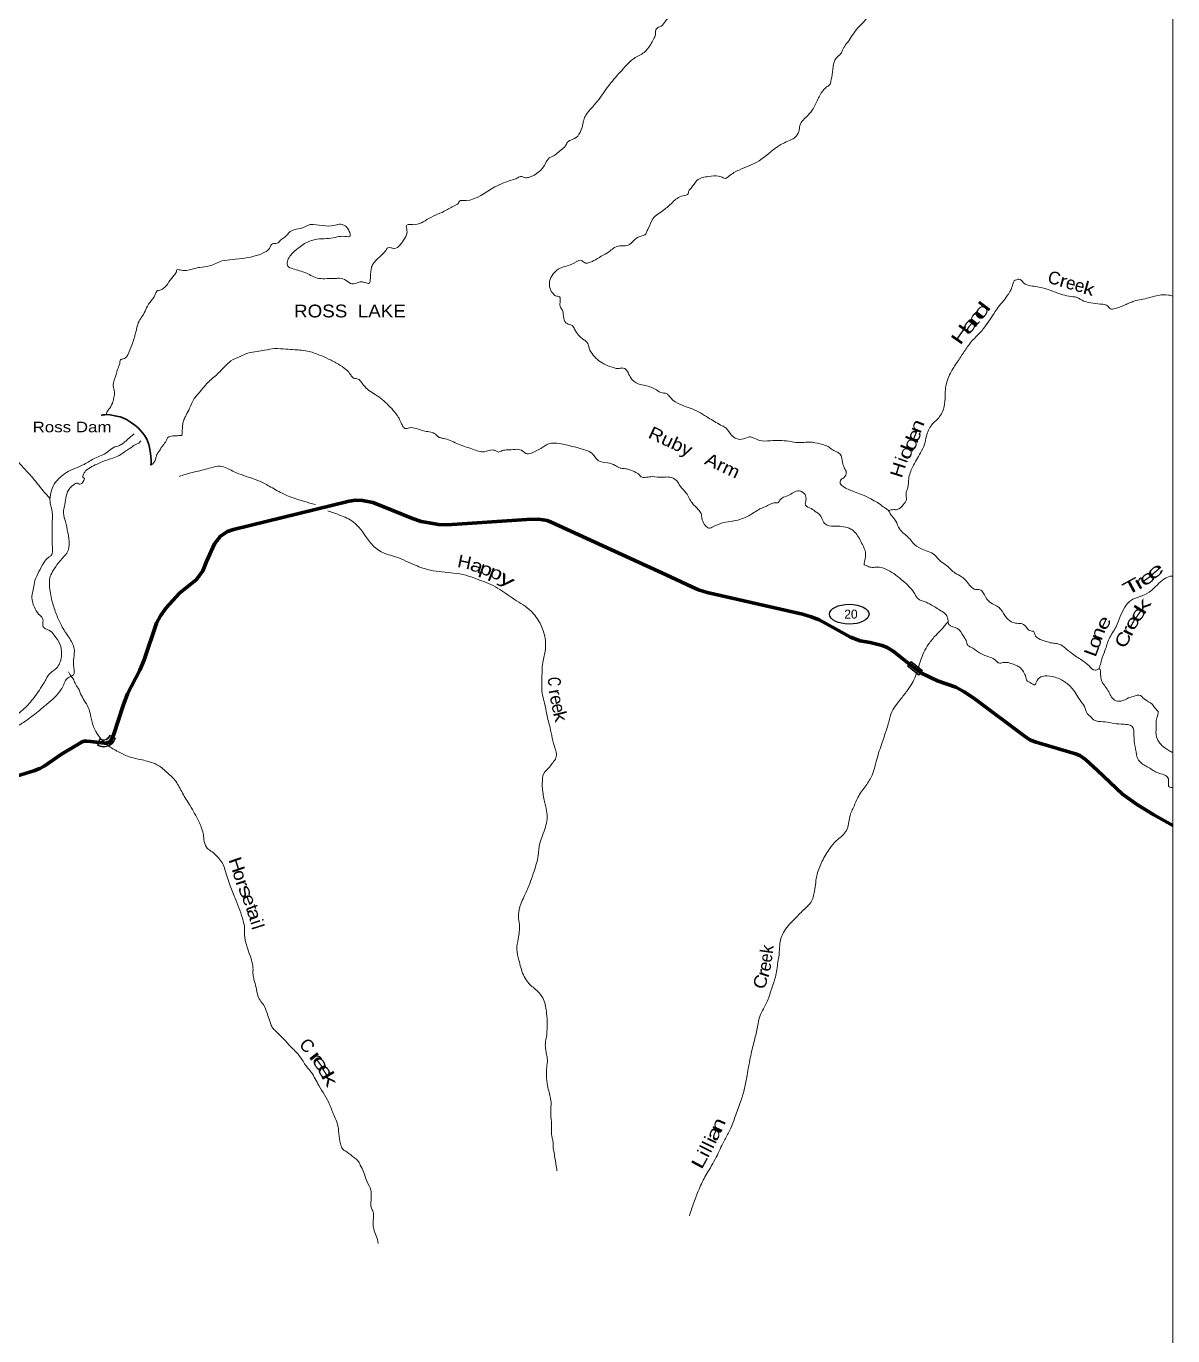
# Model space of a CAD drawing. Header units: feet. Extents: x -244583 to 4, y 367440 to 553773.
# Drawn here: x -17941 to 0, y 438843 to 459330 of the extents above; entities that cross this region are included whole.
import ezdxf
from ezdxf.enums import TextEntityAlignment as Align

# ---------------------------------------------------------------- set-up
doc = ezdxf.new("R2010")
doc.units = ezdxf.units.FT
doc.header["$LTSCALE"] = 80
for name, color, linetype, lineweight in [('17', 7, 'Continuous', 25), ('23', 7, 'Continuous', 70), ('39', 7, 'Continuous', 13), ('4', 7, 'Continuous', 13), ('42', 7, 'Continuous', 13), ('59', 7, 'Continuous', 13)]:
    doc.layers.add(name, color=color, linetype=linetype, lineweight=lineweight)
doc.layers.add('41', color=7, linetype='Continuous')

msp = doc.modelspace()

# ---------------------------------------------------------------- linework, layer by layer
at = {"layer": '17'}
msp.add_ellipse((-5061.96, 450131.02), major_axis=(309.24, -1), ratio=0.500121, dxfattribs=at)
at = {"layer": '23'}
for points in [[(-15750.06, 450231.66), (-15540.39, 450460.89), (-15276.09, 450674.08), (-15177.37, 450807.9), (-15119.12, 450953.75), (-14992.48, 451233.34), (-14901.94, 451353.45), (-14791.06, 451425.57), (-14695.85, 451456.73), (-12889.47, 451898.74), (-12784.19, 451913.72), (-12677.2, 451909.43), (-12515.32, 451877.67), (-12397.98, 451831.28), (-11896.03, 451628.28), (-11761.36, 451583.67), (-11665.37, 451566.18), (-11489.72, 451533.74), (-11355.93, 451528.58), (-10106.64, 451612.93), (-9923.59, 451619.72), (-9790.53, 451597.53), (-9728.45, 451573.5), (-7926.83, 450748.79), (-7525.88, 450557.43), (-7420.55, 450513.05), (-7287.19, 450471.3), (-5794.17, 450131.38), (-5660.39, 450088.69), (-5533.11, 450041.04), (-5275.97, 449902.12), (-5045.13, 449771.23), (-4889.79, 449717.03), (-4733.56, 449691.14), (-4546.08, 449639.37), (-4468.46, 449611.63), (-4373.29, 449550.48), (-4144.36, 449373.04), (-3933.49, 449209.45), (-3680.61, 449091.02), (-3395.27, 448990.62), (-3262.69, 448915.45), (-3115.79, 448817.36), (-2305.46, 448212.53), (-2225.99, 448161.03), (-2139.45, 448130.02), (-1890.57, 448057.86), (-1520.28, 447945.55), (-1454.01, 447918.34), (-1366.39, 447858.96), (-1175.88, 447687.49), (-784.68, 447314.21), (-551.73, 447146.9), (-298.59, 446991.78), (0, 446825.91)], [(-18294.56, 447535.5), (-17819.81, 447682.49), (-17726.52, 447717.25), (-17660.27, 447751.72), (-17385.79, 447940.66), (-17116.69, 448105.56), (-17074.57, 448128.5), (-17047.4, 448138.84), (-17031.1, 448143), (-17016.61, 448145.07), (-16991.96, 448144.39), (-16929.38, 448140.21), (-16712.97, 448114.49), (-16687.49, 448115.04), (-16667.64, 448119.43), (-16638.54, 448129.13), (-16623.32, 448144.04), (-16612, 448161.31), (-16569.78, 448254.5), (-16425.39, 448702.09), (-16357.12, 448884.39), (-16164, 449255.21), (-16093.66, 449415.26), (-15901.07, 449990.46), (-15841.61, 450108.11), (-15750.06, 450231.66)]]:
    msp.add_lwpolyline(points, dxfattribs=at)
at = {"layer": '39'}
for points in [[(-12288.74, 455864.78), (-12236.18, 455863.45), (-12181.85, 455851.96), (-12091.44, 455908.37), (-12018.06, 456011.76), (-11982.49, 456140.38), (-11990.94, 456207.38), (-11949.95, 456228.61), (-11875.2, 456224.7), (-11642.22, 456320.01), (-11367.91, 456450.71), (-11214.07, 456535.88), (-11174.96, 456563.23), (-11162.07, 456593.26), (-11125.43, 456602.45), (-11054.63, 456602.69), (-10606.31, 456816.02), (-10330.47, 456926.45), (-10265.13, 456951.11), (-10205.8, 456977.94), (-10129.38, 456959.83), (-10066.46, 456968.36), (-9814.33, 457182.59), (-9757.58, 457268.19), (-9708.46, 457291.23), (-9648.83, 457330.2), (-9576.51, 457391.12), (-9504.09, 457456.08), (-9470.28, 457513.91), (-9439.31, 457539.44), (-9361.63, 457571.89), (-9230.5, 457801.31), (-9216.85, 457861.68), (-9184.62, 457937.78), (-9082.38, 458062.7), (-8814.75, 458412.13), (-8623.02, 458638.01), (-8523.26, 458744.78), (-8430.23, 458825.41), (-8272.1, 458920.58), (-8172.09, 459037.47), (-8123.27, 459129.33), (-8095.33, 459195.41), (-8092, 459247.94), (-8078.81, 459290.11), (-8006.99, 459330.8), (-7938.27, 459410.02), (-7894.55, 459459.51), (-7871.74, 459484.57)], [(-4770.27, 459483.6), (-4800.05, 459442.17), (-4949.83, 459275.95), (-5088.3, 459077.07), (-5146.97, 458995.57), (-5168.24, 458953.61), (-5193.81, 458901.63), (-5268.45, 458828.64), (-5314.13, 458700.26), (-5334.44, 458534.83), (-5352.58, 458456.36), (-5361.52, 458422.18), (-5406.95, 458384.87), (-5460.72, 458337.66), (-5555.52, 458186.24), (-5640.62, 458018.39), (-5742.65, 457901.56), (-5813.35, 457824.41), (-5834.83, 457774.36), (-5842.05, 457727.99), (-5851.3, 457681.68), (-5914.31, 457588.15), (-5967.73, 457555.09), (-6078.15, 457507.28), (-6473.55, 457225.83), (-6786.68, 457079.92), (-6944.81, 456984.74), (-7002.33, 456949.77), (-7068.48, 456973.7), (-7106.64, 456984.78), (-7262.55, 456978.59), (-7446.11, 456918.46), (-7538.18, 456795.31), (-7573.61, 456753.7), (-7582.8, 456709.41), (-7662.5, 456677.01), (-7828.92, 456573.95), (-7967.49, 456451.97), (-8134.66, 456318.57), (-8207.33, 456162.55), (-8235.07, 456104.56), (-8243.76, 456080.49), (-8335.74, 456042.33), (-8438.63, 455972.07), (-8523.28, 455903.37), (-8620.57, 455895.71), (-8734.53, 455868.23), (-8802.6, 455815.3), (-8911.51, 455747.22), (-9032.6, 455677.41), (-9143.07, 455627.58), (-9201.7, 455629.06), (-9257.4, 455666.89), (-9332.85, 455642.49), (-9476.02, 455579.31), (-9586.09, 455545.66), (-9693.53, 455455.28), (-9751.09, 455337.32), (-9743.7, 455227.85), (-9697.2, 455145.73), (-9657.58, 455112.35), (-9597.28, 455096.66), (-9587.42, 455005.34), (-9581.05, 454936.37), (-9549.97, 454884.99), (-9530.85, 454759.04), (-9478.29, 454676.76), (-9400.1, 454648.48), (-9361.08, 454590.83), (-9298.76, 454494.14), (-9215.52, 454425.25), (-9165.89, 454387.57), (-9131.82, 454293.62), (-9067.78, 454184.74), (-8873.34, 454032.1), (-8736.99, 453984.14), (-8680.64, 453972.6), (-8646.12, 453977.8), (-8597.45, 453982.64), (-8518.55, 453901.73), (-8481.96, 453827.95), (-8362.93, 453733.87), (-8250.33, 453706.75), (-8080.06, 453639.72), (-7986.15, 453592.82), (-7947.79, 453589.83), (-7903.77, 453570.51), (-7856.62, 453514.68), (-7521.03, 453344.31), (-7267.61, 453204.35), (-7076.27, 453090.24)], [(-16685.71, 453252.56), (-16677.74, 453289.91), (-16633.62, 453355.58), (-16582.48, 453459.53), (-16564.19, 453544.06), (-16558.49, 453610.7), (-16571.53, 453655.56), (-16578.46, 453702.28), (-16575.23, 453750.77), (-16520.4, 453921.41), (-16496.2, 453999.73), (-16476.69, 454051.85), (-16467.2, 454108.28), (-16422.27, 454125.36), (-16387.5, 454140.67), (-16351.92, 454188.35), (-16287.44, 454340.53), (-16227.97, 454535.34), (-16203.16, 454637.92), (-16162.23, 454738.08), (-16105.58, 454819.63), (-16058.54, 454921.65), (-15986.93, 455035.2), (-15936.85, 455096.68), (-15915.38, 455146.73), (-15885.92, 455192.54), (-15851.35, 455199.76), (-15796.06, 455226.7), (-15706.51, 455329.68), (-15627.02, 455434.93), (-15591.29, 455488.67), (-15582.45, 455518.81), (-15554.1, 455520.12), (-15471.47, 455507.91), (-15300.75, 455540.04), (-15227.52, 455556.4), (-15071.15, 455580.79), (-14879.11, 455656.9), (-14714.7, 455679.06), (-14517.91, 455702.43), (-14334.86, 455742.34), (-14187.59, 455807.43), (-14133.87, 455852.63), (-14112.44, 455900.66), (-14087.53, 455926.34), (-14053.06, 455929.52), (-14012.48, 455934.56), (-13964.93, 455975.86), (-13859.56, 456064.28), (-13807.66, 456117.61), (-13685.26, 456159.05), (-13550.62, 456204.22), (-13511.76, 456221.46), (-13452.93, 456228.07), (-13257.29, 456204.92), (-13082.88, 456222.78), (-13044.17, 456233.95), (-12997.78, 456228.73), (-12947.79, 456205.21), (-12902.56, 456153.47), (-12874.05, 456079.9), (-12872.83, 456047.48), (-12955.92, 456041.48), (-13075.49, 456032.36), (-13205.53, 456009.33), (-13351.38, 456000.86), (-13518.21, 455962.57), (-13688.82, 455853.54), (-13815.26, 455731.26), (-13853.77, 455647.23), (-13845.43, 455576.19), (-13769.56, 455535.82), (-13667.17, 455504.91), (-13554.82, 455467.67), (-13462.99, 455418.8), (-13360.69, 455383.84), (-13233.33, 455380.63), (-13101.78, 455383.38), (-13038.96, 455387.87), (-12934.7, 455350.84), (-12842.97, 455297.93), (-12733.05, 455325.51), (-12662.24, 455325.75), (-12608.01, 455310.22), (-12573.69, 455307.33), (-12556.46, 455349.39), (-12543.84, 455531.21), (-12522.01, 455595.43), (-12411.74, 455718.12), (-12314.06, 455822.92), (-12288.74, 455864.78)], [(-22297.29, 455882.46), (-22131.82, 455785.19), (-21966.81, 455669.72), (-21685.44, 455514.88), (-21487.07, 455439.05), (-21324.33, 455394.47), (-21230.08, 455361.73), (-21129.25, 455349.07), (-21045.86, 455367.21), (-20948.93, 455360.71), (-20860.43, 455340.27), (-20808.83, 455300.51), (-20766.02, 455232.65), (-20690.76, 455168.01), (-20591.5, 455092.65), (-20514.12, 455032.01), (-20429.06, 454954.98), (-20319.23, 454897.57), (-20222.65, 454795.97), (-20153.2, 454660.65), (-20042.5, 454475.72), (-19929.18, 454315), (-19783.68, 454228.36), (-19548.25, 454015.99), (-19327.69, 453856.62), (-19231.61, 453815.74), (-19142.76, 453728.5), (-19067.55, 453580.89), (-18982.83, 453408.76), (-18913.69, 453342.25), (-18742.56, 453228.65), (-18518.36, 453053), (-18397.76, 452940.67), (-18277.37, 452820.26), (-18148.64, 452628.8), (-18005.5, 452447.09), (-17861.7, 452291.68), (-17673.28, 452060.26), (-17614.3, 451991.99), (-17567.87, 451943.16)], [(0.02, 455108.37), (-69.06, 455123.48), (-224.92, 455119.31), (-465.08, 455060.61), (-576.87, 455039.15), (-642.21, 455014.48), (-713.72, 454985.93), (-744.45, 454970.52), (-824.15, 454938.12), (-903.65, 454913.82), (-976.57, 454909.58), (-1021.91, 454957.28), (-1094.18, 454979.34), (-1247.52, 454995.35), (-1390.29, 455029.3), (-1506.13, 455088.89), (-1562.59, 455096.39), (-1813.87, 455159.39), (-1994.3, 455224.66), (-2121, 455254.16), (-2219.76, 455268.79), (-2333.93, 455314.17), (-2407.26, 455374.71), (-2448, 455363.6), (-2480.74, 455348.23), (-2502.27, 455296.16), (-2585.55, 455120.17), (-2750.7, 454905.76), (-2956.42, 454605.36), (-3077, 454474.83), (-3183.12, 454356.08), (-3290.2, 454198.9), (-3399.46, 454035.7), (-3503.15, 453852.13), (-3561.76, 453610.75), (-3570.75, 453412.65), (-3648.31, 453222.34), (-3772.93, 453091.92), (-3856.21, 452915.92), (-3885.62, 452791.19), (-3947.67, 452655.14), (-4070.51, 452433.6), (-4131.71, 452250.97), (-4145.19, 452115.72), (-4173.84, 452021.32), (-4168.27, 451919.99), (-4218.76, 451842.34), (-4311.64, 451767.78), (-4364.25, 451767.08), (-4447.66, 451753.53)], [(-15988.15, 452461.72), (-15959.53, 452482.51), (-15910.61, 452578.42), (-15886.76, 452642.58), (-15855.33, 452686.31), (-15823.64, 452740.15), (-15794.33, 452779.89), (-15769.22, 452813.66), (-15743.9, 452855.52), (-15722.63, 452897.49), (-15693.97, 452910.93), (-15647.22, 452919.87), (-15594.61, 452920.57), (-15552.01, 452925.56), (-15503.24, 452934.45), (-15502.08, 452980.97), (-15494.25, 453051.61), (-15490.92, 453104.14), (-15473.08, 453170.48), (-15438.92, 453242.47), (-15383.59, 453352.38), (-15321.59, 453486.41), (-15217.18, 453617.35), (-15133.85, 453714.41), (-15067.34, 453785.59), (-14982.65, 453856.31), (-14912.15, 453925.37), (-14825.07, 454010.19), (-14738.05, 454093), (-14590.63, 454164.16), (-14474.09, 454213.84), (-14327.73, 454242.53), (-14209.93, 454261.82), (-14051.54, 454286.16), (-13875.77, 454277.68), (-13738.45, 454268.14), (-13665.73, 454264.28), (-13536.7, 454246.86), (-13352.13, 454185.54), (-13210.06, 454123.27), (-13056.31, 454042.49), (-12943, 453962.72), (-12879.87, 453898.39), (-12844.69, 453848.94), (-12817.04, 453821.93), (-12762.61, 453814.49), (-12663.95, 453714.86), (-12479.48, 453568.54), (-12269.33, 453397.29), (-12174.81, 453293.71), (-12118.1, 453215.38), (-12079.58, 453137.5), (-12050.77, 453076.06), (-12015.29, 453038.74), (-11944.29, 453047.07), (-11839.37, 453036.33), (-11682.69, 452991.9), (-11584.09, 452971.2), (-11536.18, 452945.7), (-11488.67, 452904.03), (-11440.55, 452886.62), (-11384.2, 452875.08), (-11175.92, 452790.9), (-10955.37, 452712.48), (-10768.22, 452673.36), (-10672.5, 452699.28), (-10593.91, 452687.18), (-10549.89, 452667.85), (-10492.68, 452690.69), (-10409.49, 452700.74), (-10289.92, 452709.87), (-10191.16, 452695.23), (-10099.53, 452638.28), (-10014.02, 452660.41), (-9887.02, 452723.99), (-9765.88, 452795.81), (-9595.82, 452801.64), (-9394.67, 452756.1), (-9187.76, 452698.26), (-9080.01, 452638.87), (-8993.53, 452537.53), (-8844.79, 452499.37), (-8724.4, 452459.91), (-8648.59, 452417.52), (-8584.05, 452409.82), (-8509.56, 452395.8), (-8399.43, 452350.52), (-8361.63, 452325.28), (-8318.26, 452279.66), (-8235.48, 452273.53), (-8142.18, 452283.32)], [(-7076.27, 453090.24), (-7022.29, 453064.59), (-6988.48, 453041.47), (-6904.22, 452932.09), (-6828.71, 452877.56), (-6719.6, 452872.79), (-6621.71, 452904.72), (-6563.38, 452891.11), (-6467.31, 452850.24), (-6295.47, 452845.9), (-6010.48, 452836.69), (-5899.65, 452819.73), (-5822.88, 452815.77), (-5723.57, 452823.38), (-5560.13, 452807.12), (-5393.6, 452752.32), (-5337.9, 452714.49), (-5264.11, 452672.15), (-5206.39, 452634.27), (-5167.17, 452503.76), (-5140.88, 452422.14), (-5108.33, 452348.46), (-5148.8, 452266.51), (-5200.4, 452225.31), (-5203.63, 452176.82), (-5160.32, 452129.18), (-4998.39, 452052.24), (-4570.71, 451843.12), (-4489.24, 451784.4), (-4449.51, 451755.07), (-4420.45, 451703.74), (-4334.32, 451588.23), (-4276.7, 451465.35), (-4134.48, 451328.19), (-4067.71, 451247.58), (-3940.5, 451157.35), (-3728.53, 451058.91), (-3629.92, 450957.26), (-3538.49, 450892.21), (-3403.9, 450773.46), (-3304.13, 450718.33), (-3160.24, 450566.96), (-3088.62, 450518.61), (-3019.99, 450512.83), (-2990.07, 450495.89), (-2910.31, 450368.4), (-2819.13, 450293.24), (-2741.25, 450252.83), (-2695.76, 450211.2), (-2602.05, 450075.27), (-2500.77, 449999.86), (-2418.13, 449987.65), (-2355.57, 449982.03), (-2282.33, 449917.44), (-2240.94, 449873.9), (-2174.63, 449856.04), (-2155.62, 449806.99), (-2102.4, 449751), (-1980.14, 449705.42), (-1899.84, 449681.13), (-1815.08, 449672.92), (-1592.19, 449525.64), (-1423.08, 449412.09), (-1310.02, 449322.21), (-1216.62, 449255.09), (-1188.17, 449260.45), (-1147.28, 449277.63), (-1129.39, 449184.08), (-1117.35, 449098.78), (-1014.19, 448936.3), (-912.7, 448788.03), (-811.92, 448773.34), (-691.39, 448820.9), (-587.43, 448852.68), (-528.46, 448865.36), (-446.98, 448806.64), (-319.72, 448718.43), (-272.71, 448656.53), (-231.47, 448606.92), (-250.06, 448510.25), (-262.03, 448354.72), (-255.4, 448214.91), (-199.35, 448110.28), (-126.21, 448041.65), (-60.56, 447997.49), (-0.02, 447968.73)], [(-17535.11, 451354.52), (-17532.89, 451443.52), (-17534.62, 451536.65), (-17529.72, 451651.89), (-17548.13, 451806.16), (-17566.18, 451893.64), (-17554.66, 452030.96), (-17502.82, 452163.23), (-17392.55, 452285.92), (-17281.37, 452364.07), (-17035.86, 452475.26), (-16865.55, 452572.15), (-16673.1, 452664.44), (-16580.31, 452734.95), (-16463.93, 452778.57), (-16400.05, 452825.53), (-16331.82, 452884.52), (-16286.34, 452923.85), (-16251.27, 452951.3)], [(-17029.22, 452254.49), (-17035.03, 452259.75), (-17054.95, 452277.41), (-17050.2, 452305.62), (-17024.68, 452355.57), (-16960.55, 452412.64), (-16860.08, 452466.77), (-16739.4, 452520.4), (-16584.35, 452573.15), (-16484.23, 452613.13), (-16383.31, 452685.46), (-16299.01, 452740), (-16233.22, 452782.87), (-16192.33, 452800.05), (-16144.73, 452843.37)], [(-13415.55, 451846.11), (-13587.24, 451894.47), (-13936.01, 452022.67), (-14137.52, 452135.01), (-14305.32, 452220.2), (-14614.12, 452329.17), (-14802.13, 452414.87), (-14908.56, 452445.89), (-15046.69, 452423.06), (-15280.83, 452362.18), (-15449.83, 452317.87), (-15545.7, 452285.89)], [(-17350.24, 449032.62), (-17315.93, 449110.68), (-17270.6, 449143.94), (-17200.85, 449182.66), (-17196.01, 449295.87), (-17196.27, 449447.66), (-17188.75, 449587.11), (-17273.16, 449771.38), (-17390.02, 449952.42), (-17466.6, 450126.38), (-17532.52, 450322.33), (-17566.64, 450495.21), (-17562.97, 450723.8), (-17511.93, 450823.71), (-17400.85, 450978.76), (-17283.92, 451125.57), (-17273.16, 451313.51), (-17306.99, 451498.53), (-17327.21, 451579.99), (-17356.28, 451712.27), (-17334.65, 451849.34), (-17313.23, 451978.33), (-17259.62, 452100.43), (-17185.23, 452163.31), (-17154.4, 452182.77), (-17120.03, 452172.85), (-17097.93, 452165.84), (-17096.2, 452166.08), (-17029.22, 452254.49)], [(-8142.18, 452283.32), (-7982.58, 452275.25), (-7895.55, 452277.1), (-7793.16, 452246.18), (-7743.83, 452196.37), (-7701.02, 452128.5), (-7612.57, 452025.08), (-7521.34, 451871), (-7424.75, 451769.39), (-7381.84, 451705.57), (-7367.48, 451632.36), (-7331.34, 451540.37), (-7299.95, 451501.13), (-7241.93, 451475.38), (-7205.14, 451490.64), (-7043.62, 451559.43), (-6866.89, 451589.37), (-6634.21, 451672.55), (-6459.66, 451777.43), (-6300.06, 451850.31), (-6242.85, 451873.15), (-6176.04, 451875.52), (-6148.8, 451913.28), (-6017.45, 451988.9), (-5933.36, 452035.35), (-5845.78, 452059.45), (-5754.14, 452002.49), (-5740.09, 451917.14), (-5748.12, 451838.41), (-5656.44, 451783.48), (-5580.93, 451728.96), (-5527.2, 451693.2), (-5459.63, 451564), (-5407.97, 451526.27), (-5272.88, 451508.69), (-5039.39, 451462.33), (-4962.11, 451397.64), (-4857.28, 451220.95), (-4807.84, 451094.23), (-4812.13, 451003.27), (-4825.52, 450953.01), (-4828.6, 450910.59), (-4786.7, 450887.27), (-4722.52, 450865.41), (-4633.47, 450867.21), (-4460.62, 450822.38), (-4220.15, 450650.36), (-4052.65, 450472.09), (-3992.2, 450381.52), (-3954.49, 450352.24), (-3886.31, 450328.25), (-3782.35, 450279.08), (-3628.91, 450186.17), (-3547.59, 450121.38), (-3518.98, 450051.85), (-3502.8, 449970.49), (-3368.87, 449906.4), (-3274.71, 449788.67), (-3233.97, 449718.83), (-3209.5, 449645.36), (-3161.69, 449615.82), (-3042.26, 449537.92), (-2876.24, 449462.9), (-2790.22, 449424.31), (-2756.55, 449395.12), (-2722.84, 449367.96), (-2657.95, 449374.42), (-2492.74, 449347.99), (-2384.93, 449290.63), (-2324.23, 449210.17), (-2291.93, 449126.38), (-2280.71, 449089.67), (-2228.85, 449060.03), (-2160.93, 449025.94), (-2124.8, 449095.86), (-2040.3, 449158.49), (-1888.63, 449156.69), (-1710.38, 449085.41), (-1571.79, 448964.53), (-1433.25, 448760.68), (-1369.06, 448657.87), (-1350.35, 448596.69), (-1289.3, 448530.39), (-1227.99, 448474.2), (-1097.14, 448448.64), (-808.82, 448411.01), (-709.86, 448404.46), (-635.72, 448376.28), (-608.77, 448240.01), (-590.92, 448063.49), (-558.87, 447888.64)], [(-9636.63, 441424.92), (-9668.02, 441626.06), (-9685.67, 441729.72), (-9697.5, 441823.12), (-9697.96, 441885.86), (-9712.62, 441946.95), (-9722.53, 442036.25), (-9721.58, 442155.62), (-9732.05, 442303.63), (-9731.75, 442396.71), (-9727.87, 442471.49), (-9741.37, 442579.1), (-9765.23, 442676.84), (-9788.84, 442784.7), (-9796.98, 442863.83), (-9799.56, 442922.58), (-9799.82, 442993.42), (-9796.59, 443041.91), (-9785.58, 443159.02), (-9794.07, 443223.99), (-9810.1, 443311.42), (-9817.74, 443410.78), (-9796.11, 443547.85), (-9791.02, 443671.17), (-9791.53, 443812.85), (-9806.5, 443942.75), (-9826.02, 444052.53), (-9872.06, 444152.85), (-9976.48, 444264.77), (-10102.84, 444389.39), (-10161.02, 444490.02), (-10232.14, 444720.5), (-10264.34, 444889.29), (-10242.02, 445054.68), (-10224.39, 445274.83), (-10239.41, 445402.7), (-10219.81, 445539.83), (-10129.36, 445760.16), (-10047.65, 445954.41), (-9993.13, 446112.92), (-9928.35, 446358.18), (-9903.4, 446547.79), (-9861.92, 446670.2), (-9816.19, 446800.59), (-9790.82, 446925.42), (-9797.71, 447055.12), (-9833.95, 447224.01), (-9865.25, 447429.2), (-9862.38, 447544.49), (-9835.45, 447651.07), (-9771.06, 447718.25), (-9702.08, 447807.58), (-9651.65, 447883.22), (-9675.47, 448063.93), (-9754.13, 448397.82), (-9783.55, 448515.94), (-9821.46, 448699.04), (-9873.54, 448963.44), (-9872.03, 449105.07), (-9857.14, 449377.91), (-9817.73, 449579.29), (-9832.25, 449808.35), (-9914.14, 450012.79), (-10069.15, 450204.92), (-10335.71, 450385.68), (-10598.37, 450560.28), (-10894.69, 450683.11), (-11059.15, 450739.88), (-11252.46, 450775.11), (-11615.44, 450820.7), (-11854.24, 450897.55), (-12146.41, 451024.33), (-12387.03, 451109.32), (-12474.57, 451168.2), (-12618.11, 451333.72), (-12710, 451461.51), (-12818.52, 451571.51), (-13036.25, 451682.24), (-13221.96, 451748.24)], [(-23914.91, 447548.81), (-23859.73, 447571.7), (-23794.99, 447572.09), (-23729.94, 447503.66), (-23664.03, 447388.67), (-23649.67, 447315.45), (-23621.56, 447225.69), (-23519.72, 447172.53), (-23435.83, 447129.94), (-23379.52, 447035.42), (-23294.91, 446940.2), (-23188.37, 446832.27), (-23124.38, 446721.37), (-23091.37, 446584.95), (-23039.56, 446472.33), (-22986.84, 446396.12), (-22893.08, 446262.21), (-22822.52, 446171.38), (-22644.37, 446096.06), (-22537.89, 446148.01), (-22433.12, 446131.21), (-22329.81, 446055.74), (-22233.37, 445948.07), (-22118.8, 445918.87), (-21913.26, 445887.38), (-21782.36, 445863.84), (-21706.95, 445805.27), (-21624.36, 445710.1), (-21565.03, 445655.98), (-21486.64, 445635.79), (-21405.58, 445641.84), (-21264.42, 445624.11), (-21176.93, 445563.22), (-21087.22, 445510.36), (-21002.97, 445481.92), (-20884.1, 445462.74), (-20800.71, 445480.87), (-20676.85, 445580.96), (-20590.84, 445785.22), (-20514.49, 446007.93), (-20498.33, 446088.48), (-20485.14, 446130.64), (-20367.7, 446297.68), (-20305.3, 446528.84), (-20228.85, 446755.6), (-20206.31, 446848.13), (-20214, 446945.46), (-20206.27, 447012.05), (-20133.3, 447099.26), (-20059.87, 447204.67), (-19996.4, 447316.4), (-19881.39, 447467.31), (-19732.41, 447601.17), (-19611.78, 447733.72), (-19455.57, 447913.95), (-19236.19, 448031.86), (-19069.67, 448138.97), (-18881.87, 448207.09), (-18681.54, 448291.09), (-18474.94, 448383.02), (-18270.77, 448458.82), (-18090.35, 448555.46), (-17993.32, 448633.96), (-17837.42, 448802.05), (-17677.93, 449032.79), (-17635.69, 449104.58), (-17595.56, 449172.38), (-17560.24, 449209.94), (-17452.7, 449304.37), (-17408.23, 449384.2), (-17386.96, 449507.11), (-17413.4, 449663.61), (-17501, 449801.42), (-17583.94, 449882.44), (-17656.01, 449912.59), (-17681.18, 449957.74), (-17677.44, 450026.46), (-17686.59, 450065.14), (-17745.58, 450133.41), (-17811.64, 450242.34), (-17843.84, 450330.18), (-17847.13, 450441.57), (-17826.57, 450536.17), (-17803.33, 450657.01), (-17741.17, 450797.11), (-17664.92, 450934.83), (-17589.97, 451019.96), (-17548.74, 451051.3), (-17529.23, 451103.43), (-17532.47, 451216.84), (-17535.11, 451354.52)], [(-0.01, 450728.57), (-43.15, 450725.13), (-139.42, 450676.96), (-240.65, 450592.49), (-368.96, 450476.32), (-524.51, 450403.34), (-655.4, 450345.93), (-749.05, 450241.03), (-821.46, 450095.12), (-888.16, 449934.9), (-996.05, 449745.36), (-1061.23, 449564.86), (-1117.63, 449412.48), (-1140.11, 449321.97), (-1157.16, 449280.44)], [(-7562.56, 440720.94), (-7512.08, 440879.55), (-7436.34, 441077.99), (-7388.94, 441194.18), (-7274.38, 441407.84), (-7126.22, 441671.24), (-7011, 441911.19), (-6926.16, 442068.93), (-6846.27, 442271.32), (-6763.6, 442503.99), (-6706.35, 442690.76), (-6667, 442890.12), (-6617.84, 443158.05), (-6558.78, 443417.63), (-6509.16, 443622.8), (-6461.36, 443836.12), (-6341.96, 444082.03), (-6274.25, 444282.7), (-6217.35, 444455.31), (-6179.21, 444687.09), (-6157.13, 444842.36), (-6147.64, 444979.74), (-6078.01, 445176.32), (-5901.04, 445378.28), (-5764.03, 445518.51), (-5664.33, 445623.26), (-5605.36, 445797.84), (-5564.34, 446063.95), (-5484.35, 446270.38), (-5368.17, 446467.81), (-5266.09, 446586.66), (-5173.1, 446665.27), (-5106.3, 446748.58), (-5054.41, 446963.82), (-4987.56, 447130.11), (-4927.57, 447264.19), (-4803.66, 447447.25), (-4704.42, 447614.75), (-4631.45, 447863.86), (-4548.13, 448122.82), (-4489.21, 448295.38), (-4431.76, 448490.24), (-4409.58, 448568.61), (-4249.74, 448813.51), (-4145.19, 448950.51), (-4024.62, 449161.99), (-3947.86, 449400.89), (-3822.04, 449660.81), (-3705.2, 449803.57), (-3588.87, 449926.11), (-3536.71, 449989.56), (-3512.87, 450013.2)], [(-12432.17, 440289.25), (-12463.61, 440407.42), (-12503.45, 440513.66), (-12513.56, 440594.87), (-12506.74, 440706.01), (-12518.58, 440799.4), (-12543.55, 440852.65), (-12545.52, 440935.67), (-12540.93, 441038.77), (-12547, 441119.87), (-12610.23, 441261.11), (-12661.19, 441408.11), (-12713.15, 441514.66), (-12755.86, 441586.57), (-12811.35, 441632.49), (-12918.5, 441716.14), (-12982.23, 441756.2), (-13013.22, 441811.63), (-13031.57, 441886.97), (-13051.79, 442049.38), (-13076.97, 442175.49), (-13119.02, 442273.7), (-13193.18, 442463.78), (-13361.85, 442757.44), (-13480.07, 442964.82), (-13556.59, 443059.84), (-13661.93, 443216.31), (-13787.98, 443353.06), (-13910.19, 443481.62), (-13973.32, 443545.95), (-14036.5, 443608.25), (-14089.62, 443668.28), (-14118.28, 443735.79), (-14161.85, 443854.27), (-14210.98, 443993.13), (-14267.64, 444073.48), (-14314.04, 444159.65), (-14343.11, 444291.93), (-14376.42, 444416.23), (-14390.83, 444487.42), (-14392.15, 444596.74), (-14417.28, 444724.87), (-14524.6, 445126.27), (-14524.15, 445225.42), (-14545.74, 445333.23), (-14660.94, 445661.96), (-14708.65, 445776.5), (-14750.51, 445882.79), (-14789.94, 446005.21), (-14831.13, 446137.8), (-14871.12, 446237.97), (-14931.82, 446318.43), (-14992.93, 446382.71), (-15068.38, 446439.26), (-15119.84, 446485.08), (-15159.26, 446607.5), (-15173.02, 446704.99), (-15239.24, 446888.8), (-15376.67, 447137.14), (-15495.19, 447332.39), (-15599.82, 447517.17), (-15731.99, 447652.05), (-15876.79, 447767.01), (-15948.76, 447801.21), (-16151.68, 447856.92), (-16306.53, 447893.21), (-16476.6, 447968.33), (-16646.07, 448067.72), (-16747, 448157.29), (-16815.74, 448239.98), (-16879.58, 448356.95), (-16929.97, 448526.19), (-16957.42, 448642.24), (-17015.3, 448755.01), (-17075.45, 448857.71), (-17129.18, 448974.43), (-17175.83, 449050.48), (-17204.49, 449117.99), (-17230.01, 449148.99), (-17278.54, 449231.17)], [(-23957.48, 444704.43), (-24008.43, 444770.47), (-24035.62, 444815.68), (-24117.25, 444868.34), (-24276.75, 444880.46), (-24469.16, 444952.09), (-24651.41, 445025.5), (-24792.36, 445051.32), (-24886.47, 445090.12), (-24907.65, 445133.15), (-24898.8, 445163.29), (-24845.18, 445204.43), (-24764.63, 445271.21), (-24718.54, 445334.81), (-24645.37, 445511.06), (-24572.65, 445588.15), (-24470.41, 445632.12), (-24345.83, 445598.62), (-24330.72, 445555.74), (-24321.57, 445517.06), (-24252.83, 445434.37), (-24201.58, 445380.46), (-24170.96, 445391.83), (-24174.65, 445487.04), (-24156.87, 445551.35), (-24069.53, 445565.34), (-23959.86, 445501.86), (-23898.96, 445429.49), (-23885.31, 445408.91), (-23890.36, 445368.56), (-23865.19, 445323.4), (-23808.33, 445332.09), (-23774.22, 445402.06), (-23696.5, 445517.48), (-23622.01, 445584.41), (-23516.75, 445668.78), (-23411.12, 445686.35), (-23188.24, 445620.02), (-23049.3, 445594.25), (-23000.58, 445520.17), (-22902.63, 445473.17), (-22804.49, 445515.22), (-22627.1, 445571.46), (-22511.32, 445590.8), (-22448.29, 445603.38), (-22384.66, 445559.27), (-22306.78, 445518.86), (-22160.47, 445464.57), (-22051.6, 445449.68), (-21992.42, 445470.45), (-21924.1, 445533.49), (-21825.24, 445522.9), (-21734.97, 445411.34), (-21673.67, 445355.15), (-21594.78, 445355.19), (-21529.12, 445311.03), (-21418.64, 445198.96), (-21357.33, 445142.77), (-21250.39, 445131.98), (-21072.94, 445109.29), (-20885.95, 445064.1), (-20659.48, 445060.41), (-20583.83, 445092.9), (-20521.57, 445156.1), (-20459.92, 445275.97), (-20394.49, 445547.53), (-20346.89, 445752.76), (-20298.18, 445840.57), (-20196.3, 445951.34), (-20151.48, 446045.32), (-20073.21, 446344.9), (-19999.13, 446476.6), (-19937.94, 446659.22), (-19894.13, 446874.66), (-19834.36, 447081.6), (-19780.95, 447195.61), (-19692.1, 447270.27), (-19458.32, 447478.9), (-19310.31, 447655.28), (-19193.37, 447802.1), (-19086.23, 447880.34), (-18901.42, 447991.04), (-18700.38, 448103.35), (-18373.8, 448220.59), (-18119.6, 448355.84), (-17963.49, 448451.07), (-17751.14, 448611.66), (-17616.86, 448723.63), (-17496.94, 448827.87), (-17396.88, 448946.77), (-17350.24, 449032.62)], [(-558.87, 447888.64), (-506.1, 447814.45), (-360.74, 447721.73), (-287.05, 447675.35), (-209.02, 447641), (-114.76, 447608.27), (-69.48, 447558.56), (-69.62, 447471.54), (-56.48, 447430.73), (-30.4, 447421.98), (0.01, 447417.4)]]:
    msp.add_spline(points, degree=3, dxfattribs=at)
at = {"layer": '4'}
msp.add_lwpolyline([(-242556.67, 552939.06), (-212238.1, 552626.27), (-181919.12, 552355.18), (-151599.78, 552125.8), (-121280.17, 551938.12), (-90960.33, 551792.15), (-60640.31, 551687.89), (-30320.19, 551625.32), (0, 551604.47), (0, 367439.54), (-30573.52, 367460.57), (-61146.96, 367523.64), (-91720.3, 367628.79), (-122293.46, 367775.97), (-152866.39, 367965.22), (-183439.04, 368196.52), (-214011.33, 368469.88), (-244583.22, 368785.28)], close=True, dxfattribs=at)
msp.add_lwpolyline([(-242556.67, 552939.06), (-212238.1, 552626.27), (-181919.12, 552355.18), (-151599.78, 552125.8), (-121280.17, 551938.12), (-90960.33, 551792.15), (-60640.31, 551687.89), (-30320.19, 551625.32), (0, 551604.47), (0, 367439.54), (-30573.52, 367460.57), (-61146.96, 367523.64), (-91720.3, 367628.79), (-122293.46, 367775.97), (-152866.39, 367965.22), (-183439.04, 368196.52), (-214011.33, 368469.88), (-244583.22, 368785.28)], close=True, dxfattribs=at)
at = {"layer": '42', "lineweight": 35}
msp.add_lwpolyline([(-15988.15, 452461.72), (-15986.09, 452499.58), (-15986.58, 452540.6), (-15994.02, 452648.94), (-16008.96, 452737.32), (-16019.14, 452783.75), (-16035.45, 452828.9), (-16054.82, 452870.99), (-16084.14, 452922.96), (-16114.3, 452964.83), (-16153.95, 453007.13), (-16190.96, 453046.78), (-16239.86, 453089.73), (-16292.73, 453126.74), (-16369.39, 453176.96), (-16430.19, 453203.4), (-16469.84, 453217.28), (-16526.98, 453229.32), (-16628.45, 453247.68), (-16677.36, 453252.97), (-16710.4, 453251.65), (-16740.8, 453249), (-16765.34, 453242.22)], dxfattribs=at)
at = {"layer": '59'}
for p, q in [((-16822.56, 448078.42), (-16793.2, 448179.24)), ((-16637.29, 448237.35), (-16541.69, 448193.95))]:
    msp.add_line(p, q, dxfattribs=at)
for points in [[(-4094.21, 449392.49), (-3915.22, 449252.47), (-3974.04, 449177.29), (-4153.03, 449317.31)], [(-4141.79, 449318.68), (-4092.83, 449381.25), (-3926.45, 449251.09), (-3975.41, 449188.52)]]:
    msp.add_lwpolyline(points, close=True, dxfattribs=at)
for points in [[(-16822.56, 448078.42), (-16782.83, 448062.48), (-16736.31, 448053.31), (-16706.76, 448055.23), (-16686.06, 448059.38), (-16636.05, 448077.45), (-16593.95, 448105.46), (-16563.53, 448145.82), (-16541.69, 448193.95)], [(-16552.29, 448189.97), (-16570.45, 448149.93), (-16599.52, 448111.36), (-16639.68, 448084.65), (-16688.22, 448067.11), (-16707.81, 448063.18), (-16735.79, 448061.36), (-16780.55, 448070.18), (-16812.84, 448083.14), (-16787.61, 448169.81)], [(-16793.2, 448179.24), (-16733.67, 448166.04), (-16708.83, 448166.56), (-16687.77, 448173), (-16665.88, 448190.38), (-16650.6, 448208.04), (-16637.29, 448237.35)], [(-16787.61, 448169.81), (-16734.46, 448158.02), (-16707.55, 448158.58), (-16683.98, 448165.79), (-16660.32, 448184.58), (-16643.79, 448203.68), (-16633.32, 448226.76), (-16552.29, 448189.97)]]:
    msp.add_lwpolyline(points, dxfattribs=at)

# ---------------------------------------------------------------- texts
at = {"layer": '17'}
msp.add_text('20', height=140, dxfattribs=at).set_placement((-5035.91, 450062.71), align=Align.CENTER)
at = {"layer": '41'}
for s, rotation, p in [('C', 346.319, (-1877.01, 455293.68)), ('e', 347.006, (-1615.38, 455214.27)), ('e', 346.789, (-1476.75, 455175.43)), ('i', 69.855, (-4150.64, 452515.07)), ('e', 281.799, (-9734.74, 448772.92)), ('e', 281.427, (-9707.99, 448642.37)), ('i', 288.451, (-14426.55, 445287.64)), ('l', 287.817, (-14411.3, 445209.36)), ('k', 82.084, (-6252.04, 444878.1)), ('e', 77.635, (-6290.17, 444603.48)), ('C', 312.136, (-13618.12, 443316.94))]:
    msp.add_text(s, height=200, rotation=rotation, dxfattribs=at).set_placement(p, align=Align.CENTER)
for s, rotation, width, p in [('r', 344.846, 1.2, (-1736.05, 455249.72)), ('k', 344.74, 1.25, (-1336.55, 455129.28)), ('d', 52.783, 1.9, (-2918.3, 454820.77)), ('n', 51.819, 1.85, (-3019.32, 454702.66)), ('H', 55.04, 1.6, (-3237.83, 454452.33)), ('a', 49.742, 1.95, (-3110.02, 454593.31)), ('e', 67.752, 1.25, (-3959.2, 452893.75)), ('n', 68.1, 1.35, (-3914.88, 453038.07)), ('d', 68.383, 1.45, (-4087.68, 452630.63)), ('d', 66.813, 1.45, (-4013.22, 452765.71)), ('H', 72.56, 1.2, (-4206.22, 452360.45)), ('H', 348.272, 1.1, (-11101.14, 450850.73)), ('a', 339.43, 1.3, (-10922.58, 450795.73)), ('e', 40.499, 1.85, (-220.19, 450732.4)), ('p', 340.473, 1.3, (-10776.05, 450746.18)), ('p', 338.314, 1.35, (-10623.4, 450687.75)), ('y', 326.821, 1.7, (-10468.66, 450594.95)), ('T', 28.227, 1.65, (-600.62, 450479.29)), ('e', 35.528, 1.65, (-349.42, 450624.34)), ('r', 29.942, 1.65, (-474.4, 450543.22)), ('k', 58.33, 1.75, (-390.34, 450205.65)), ('e', 63.229, 1.4, (-1000.18, 449953.88)), ('e', 60.898, 1.45, (-558.21, 449951.42)), ('e', 55.738, 1.6, (-472.94, 450080.47)), ('n', 70.065, 1.3, (-1083.8, 449796.69)), ('r', 64.073, 1.5, (-620.6, 449826.82)), ('o', 70.225, 1.2, (-1132.34, 449662.66)), ('C', 63.815, 1.25, (-691.19, 449690.67)), ('L', 69.726, 1.25, (-1178.78, 449535.53)), ('C', 271.223, 0.75, (-9775.56, 449074.9)), ('r', 280.489, 1.1, (-9758.61, 448892.06)), ('k', 283.713, 1.2, (-9678.9, 448508.88)), ('H', 289.076, 1.25, (-14739.52, 446178.85)), ('o', 287.296, 1.1, (-14690.17, 446021.16)), ('r', 288.237, 1.3, (-14648.25, 445891.99)), ('s', 292.584, 1.5, (-14593.43, 445759.86)), ('e', 290.511, 1.2, (-14541.6, 445628.36)), ('t', 290.511, 1.1, (-14497.11, 445507.02)), ('a', 288.12, 1.25, (-14465.34, 445409.08)), ('e', 81.729, 0.9, (-6269.93, 444741.78)), ('r', 72.359, 1.25, (-6313.59, 444487.07)), ('C', 71.151, 1.1, (-6358.47, 444348.29)), ('r', 307.989, 1.95, (-13478.61, 443143.96)), ('e', 305.865, 1.7, (-13411.78, 443049.98)), ('e', 302.708, 1.55, (-13339.2, 442927.53)), ('k', 299.626, 1.65, (-13278.44, 442813.05)), ('n', 66.018, 1.4, (-7027.84, 442104.95)), ('i', 63.941, 1.15, (-7143.4, 441863.74)), ('a', 64.76, 1.45, (-7094.4, 441968.81)), ('i', 63.032, 1.2, (-7254.1, 441649.37)), ('l', 63.797, 1.1, (-7216.35, 441723.44)), ('l', 63.941, 1.1, (-7180.5, 441787.86)), ('L', 61.562, 1.5, (-7321.54, 441529.24))]:
    msp.add_text(s, height=200, rotation=rotation, dxfattribs=dict(at, width=width)).set_placement(p, align=Align.CENTER)
at = {"layer": '41', "width": 1.1}
msp.add_text('ROSS  LAKE', height=200, dxfattribs=at).set_placement((-13749.86, 454774.25))
at = {"layer": '41', "width": 1.15}
msp.add_text('Ruby   Arm', height=200, rotation=334.954, dxfattribs=at).set_placement((-8224.74, 452898.01))
at = {"layer": '42', "width": 1.2}
msp.add_text('Ross Dam', height=165, dxfattribs=at).set_placement((-17841, 452977.3))

doc.saveas('drawing.dxf')
